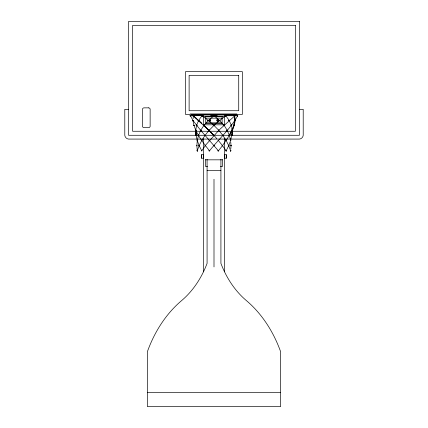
<?xml version="1.0" encoding="UTF-8"?>
<svg xmlns="http://www.w3.org/2000/svg" width="428" height="428" viewBox="0 0 428 428"><rect width="100%" height="100%" fill="white"/><g stroke="black" fill="none" stroke-linecap="round" stroke-linejoin="round"><path stroke-width="0.64" d="M203.498 158.146L201.625 158.285L201.599 156.584M201.599 156.257L201.625 154.561L203.498 154.642M203.498 154.529L203.498 157.638M213.754 135.585L213.84 134.911M213.406 125.286L213.823 124.912L213.823 125.693M214.08 125.575L214.08 125.827M226.273 156.584L226.246 158.285L224.374 158.146M226.273 156.257L226.246 154.561L224.374 154.529L224.374 157.638M229.189 135.478L229.649 135.232L232.163 130.166M213.898 115.86C214.166 115.934 213.995 115.464 210.581 115.335M222.089 146.183L218.424 150.811L200.684 130.358L203.921 125.377L208.329 120.509L214.064 115.704L214.102 116.186M226.888 130.492C227.803 129.524 226.225 131.054 227.482 130.144M232.206 130.636C232.409 129.047 231.698 131.819 232.169 129.866M213.829 125.655L214.241 125.286M222.678 135.478L223.116 135.28L222.416 135.344M201.599 158.216L201.599 154.733M213.706 135.098L213.93 135.585M229.676 135.526C228.664 135.114 230.05 135.762 229.06 135.318A0.546 0.471 -90 0 1 229.194 135.018L229.52 134.97L229.595 135.558M190.262 115.539C189.946 115.667 190.781 116.464 190.08 115.592M195.708 130.166C195.922 130.754 195.74 129.679 195.885 130.802C195.462 129.738 196.281 130.893 195.789 130.166M205.231 135.253C204.338 135.879 205.162 134.82 205.21 135.558M204.948 135.58C205.156 135.023 204.284 135.917 205.071 135.248M232.388 130.23L231.783 130.492L232.019 129.903M229.392 135.066L229.686 135.376L229.226 135.302M227.493 130.519L227.557 130.262M234.207 116.074C235.411 115.811 233.843 115.159 234.25 116.165M232.153 130.711C233.1 129.952 231.398 130.198 232.056 130.54C233.137 130.733 236.331 117.518 234.603 120.771M234.774 115.635L235.186 120.653L235.191 120.07M231.323 125.452C230.467 126.105 231.864 124.414 231.297 125.827M213.481 115.592L213.797 115.961M204.054 125.056L203.883 125.693L203.856 124.971M234.271 125.131L233.998 125.672L233.742 125.318A0.647 0.647 0 0 1 233.891 125.04M232.035 129.732L233.742 125.318L234.319 125.233M204.985 135.355C204.391 134.777 205.007 135.59 205.13 135.548M193.146 120.675C192.798 119.787 192.407 121.028 193.242 120.53C193.499 120.081 193.194 121.761 192.659 120.557C192.547 119.744 193.584 120.568 193.178 120.974M201.379 140.373C201.797 141.224 201.941 139.876 201.39 140.678M206.531 128.084L193.06 115.811L193.285 116.186L193.552 115.715L193.049 115.961L193.579 115.581L193.076 115.993L193.344 115.539L193.231 115.961L193.579 116.015L193.033 115.737L193.258 115.56M231.751 130.299L231.971 130.647L232.211 130.24M209.046 130.631L209.019 129.957M231.912 133.22L230.922 139.25M232.067 130.561L229.681 134.879M198.442 120.22C198.314 121.258 198.544 120.482 198.517 120.295M196.286 125.564L196.393 125.035L196.72 125.811L196.19 125.345L196.666 125.056M193.879 125.581C193.472 124.478 194.483 126.463 193.836 125.174M198.394 135.114C198.464 136.206 198.185 134.59 198.838 135.574M231.024 145.83L231.366 145.67L230.708 145.67L231.024 145.83L230.783 142.454M197.222 141.17L196.869 145.67L197.222 150.164M230.783 148.944L231.034 145.67M193.023 120.322L192.744 120.701L193.049 120.322M192.793 120.594C193.74 120.268 192.488 121.06 192.814 120.241M234.298 124.997L233.779 125.843L233.934 125.308M192.98 120.45L192.975 120.509C194.628 132.209 202.465 141.759 209.485 150.811C218.81 139.121 230.285 128.903 237.679 115.774L237.46 116.074L237.824 115.592M193.151 118.593L193.403 115.769L201.663 123.312M234.774 120.675C235.277 120.45 234.523 120.268 234.64 120.931M227.541 130.315L226.765 130.289L227.049 130.262M234.137 125.185L234.175 125.538L234.33 125.163M218.542 130.492L234.801 115.844M229.044 120.461C229.092 121.359 229.975 119.803 228.809 120.434M234.614 120.578L235.288 120.354L234.614 120.707M228.937 120.359L229.205 120.787L228.991 120.445M193.713 115.624L193.772 116.223M225.668 115.913C224.267 115.405 226.508 116.218 225.807 115.555C225.47 116.625 225.567 115.362 225.583 115.801M202.214 116.111C203.086 116.427 201.337 114.934 201.765 115.87C202.209 115.528 202.872 115.951 202.198 115.865M229.622 135.237L229.633 135.489M234.571 118.107C234.153 120.648 235.277 120.359 234.753 120.776M198.442 120.428C197.458 120.985 199.673 119.968 198.774 120.701M220.099 120.584L219.628 120.455L219.703 120.878M204.311 125.586L203.947 125.174M196.27 125.452C197.442 125.672 195.976 124.992 196.227 125.436M196.709 125.308L196.971 125.672L196.661 125.779M196.056 130.492L195.789 130.176M196.693 125.19L196.789 125.511M234.014 125.297C233.383 126.907 234.421 120.712 234.726 120.707M231.088 125.292L231.297 125.618L230.976 125.26M198.704 120.776C198.528 120.503 199.416 120.204 198.694 120.878M201.93 123.548L198.72 120.53L198.073 120.6L198.667 120.728L198.769 120.322M203.509 125.586L203.835 125.19M205.643 145.825L205.419 145.509L201.743 150.811C200.673 150.747 202.931 151.105 201.417 150.645M196.04 130.224L195.5 130.144L195.896 130.77M196.912 125.308L196.698 125.564M223.662 125.548L223.791 125.04A0.647 0.321 -90 0 0 223.732 125.217M200.914 130.54L200.925 130.166M203.658 125.035C203.075 126.025 204.878 124.896 203.921 125.548M204.022 125.548L203.332 125.431M222.678 135.574L222.678 135.018M209.051 140.389L209.469 140.694L209.736 140.373M228.996 120.525L229.355 120.552L229.178 120.091M234.688 120.407L235.17 120.354M234.052 125.19L232.137 130.203M234.073 125.056L234.929 120.509L234.64 117.283M200.764 130.465C200.807 131.294 199.774 130.123 200.491 130.01M200.245 130.262L200.85 130.492L200.251 130.331M204.092 125.217L203.83 125.564M231.559 125.452L231.366 125.174L231.329 125.548M225.931 150.875C227.097 150.661 225.679 150.929 226.294 150.972M198.448 135.473C197.255 134.831 198.694 136.056 198.581 135.066M197.495 140.684L197.222 140.363L197.067 140.678M234.341 115.624C234.367 116.068 233.196 115.544 236.796 115.774M219.912 120.701C219.216 120.247 219.532 121.038 219.409 120.15M230.842 140.625L230.312 140.512L230.917 140.625M196.136 130.433C195.12 130.182 196.249 130.754 195.724 130.176M231.628 135.574C231.88 135.457 231.687 134.986 231.864 135.58M196.275 135.574C195.751 134.783 196.27 135.537 196.126 135.59M198.635 135.302L198.111 135.312M219.505 120.723C219.211 120.348 219.382 120.937 219.714 120.284M218.628 130.631L218.697 129.871M237.647 115.758L237.754 116.031L237.642 115.539M222.721 145.525L222.325 145.83M208.939 130.733L208.864 130.037M222.432 135.302L222.881 135.526M213.492 135.59L214.139 135.259L213.84 135.499M231.746 130.315L232.222 130.363M230.885 150.677C229.852 151.341 231.19 150.255 230.601 150.966M230.451 150.94L230.494 150.661L230.633 150.972M198.656 135.387L198.367 135.585L198.571 135.302M224.074 125.779L223.732 125.586M234.715 115.635L234.159 115.844L234.33 116.256M197.271 150.811C199.641 143.209 203.889 136.334 209.094 130.358L209.249 130.091M233.725 125.516L234.057 125.436M226.123 140.373C227.011 140.4 225.369 141.005 226.161 140.496L222.87 135.414M230.323 150.838L230.965 150.811M200.759 130.39L201.112 130.422M198.731 135.478L198.389 135.371M200.534 130.706L198.512 135.414L197.271 140.528L199.159 145.67L201.716 150.752M200.502 130.39L200.518 130.262M200.967 130.267L200.973 130.786M231.131 125.548L231.468 125.361L231.329 124.901M218.901 130.299L218.301 130.256L218.708 130.556M213.877 135.253L213.353 135.435M209.078 140.694L209.42 140.363L209.811 140.694M229.67 120.589L229.199 120.455L231.04 124.692M225.77 150.838L226.144 150.822L228.745 145.67L230.633 140.528L229.552 136.056M193.691 116.004C193.697 115.496 193.001 115.811 193.643 115.747L202.23 115.539M229.793 134.119L231.751 130.422M190.374 115.956L190.385 115.587L190.091 116.02M229.06 135.285L229.183 135.574M229.531 135.227L229.649 135.435M231.377 125.538L231.559 125.211M214.342 125.586L214.487 125.436M214.171 115.967L214.225 115.539M237.711 116.009L237.428 115.721M193.51 115.86L193.156 115.918M209.426 150.865L209.827 150.683L209.533 150.779M204.878 135.478L204.589 135.312M203.471 125.211L204.151 125.286M203.616 125.452L203.781 125.848L203.878 125.575M198.132 120.589L198.394 120.643M201.925 115.704L202.642 115.774L202.289 115.624M202.155 115.721L208.329 120.509C207.767 120.867 209.832 120.263 208.072 120.584M208.479 120.295L208.131 120.723M190.321 115.758L190.016 115.721M222.86 145.156L229.397 135.414L227.503 131.005M196.227 125.388L196.645 125.57M225.577 115.774L225.668 115.993M208.645 130.54L209.003 130.166M197.099 140.421L197.238 140.689M209.131 130.422C208.383 129.839 209.752 130.759 208.687 130.166M195.971 135.253L195.58 130.262M208.966 130.556L213.952 125.377L219.628 120.455M208.415 120.386L208.206 120.787L208.211 120.091M209.356 130.192L209.115 130.192M227.113 130.262L227.391 130.182M195.987 133.054C195.254 126.709 197.913 120.455 202.091 115.774L202.594 115.769L202.187 115.624M222.651 135.312L223.116 135.312L222.844 135.237M222.614 135.098L218.81 130.358L205.007 145.809L205.451 145.552M228.82 145.83C228.82 145.52 228.729 145.574 228.675 145.83M223.962 125.458L224.192 125.185L223.587 125.276M230.783 150.934L230.804 150.656M207.885 120.386L208.238 120.578M202.177 115.731L202.53 115.763L202.021 115.763M213.706 135.446C214.241 134.895 213.219 135.467 214.054 135.435M208.607 130.353L208.907 130.091M213.7 135.36L209.062 130.219M209.458 130.545L209.276 130.262M234.116 115.726L225.561 115.71M218.424 150.875L217.959 150.661L218.515 150.795M223.523 125.292L223.93 125.538M234.469 115.742L234.919 115.667M213.765 145.627L214.225 145.809M224.069 125.409L224.422 125.42M229.264 120.428L229.547 120.386M213.872 145.525L213.626 145.75M213.556 145.525L213.893 145.825L214.225 145.525M213.877 125.564L213.631 125.243M219.339 120.428L218.965 120.445L219.307 120.498M219.687 120.519L219.313 120.562M207.842 120.434L208.131 120.354M204.135 125.848L204.188 125.356M190.439 115.742L192.975 120.509L200.609 130.262M218.226 140.694L218.724 140.373L218.489 140.625M219.446 120.664L225.872 115.624M228.975 145.75L228.45 145.67L228.707 145.809M197.078 150.704L197.42 150.972L197.543 150.683M208.618 120.519L208.468 120.878M193.242 120.712L193.263 120.407M197.046 145.809L196.859 145.504L196.714 145.809M205.413 145.825C204.584 145.071 205.638 146.264 205.633 145.509M193.231 115.967L193.729 115.715M197.078 150.677L197.244 150.966L197.212 150.645M201.93 115.774L201.513 115.763L201.813 115.721M197.078 140.389L197.142 140.373M198.886 145.509C199.309 146.371 199.598 144.942 198.849 145.809M199.207 145.782L199.143 145.504M228.654 145.552L228.83 145.809M224.213 125.211L223.93 125.233M226.038 115.539L225.765 115.624L226.219 115.737M213.224 115.774L213.583 115.71M202.102 116.004L202.123 115.844M214.193 125.27L213.743 125.233M226.011 150.875L226.466 150.742L226.139 150.656M232.056 135.312L231.939 135.253M229.338 120.578L225.818 115.774L226.134 115.758L225.7 115.774M226.203 140.662L226.38 140.363L226.182 140.678M226.321 140.689L226.187 140.373M222.143 145.825L222.496 145.525L222.651 145.83M228.889 145.825L228.878 145.552M191.049 115.774L193.547 115.71M204.038 125.431L208.473 129.871M226.3 150.966L226.225 150.661M223.983 125.377L219.575 120.509L214.075 115.688M193.948 125.586L194.109 125.26M218.366 140.694C217.906 139.908 217.906 141.17 218.366 140.363M201.77 140.694L202.059 140.4L201.807 140.657M203.354 125.447L203.653 125.297M197.115 150.645L197.34 150.966L197.378 150.661M231.371 125.42L231.644 125.409M231.949 135.414L231.516 135.516M194.007 125.447L193.868 125.436M213.84 115.699L214.214 115.667M197.238 150.972L197.501 150.715M217.264 115.335L214.396 115.533M225.615 115.704L226.08 115.913M197.131 139.903L196.12 135.414L195.805 135.355L196.275 135.467M128.587 109.322L124.789 109.322L124.789 135.285A4.269 4.269 0 0 0 128.587 139.079L196.65 139.079M299.413 109.322L303.211 109.322L303.211 135.285A4.269 4.269 0 0 1 299.413 139.079L197.987 139.079M190.15 113.944L236.882 113.944M190.123 114.383L185.452 114.383L185.452 71.679L242.392 71.679L242.392 114.383L237.717 114.383M191.049 114.822L237.604 114.822M190.963 114.891L236.882 114.891M203.482 116.389L224.363 116.389L224.363 115.335M205.734 116.528L222.111 116.528M205.734 118.139L222.111 118.139M206.387 122.825L221.453 122.825M205.734 123.628L222.111 123.628M204.135 124.821L223.71 124.821M205.606 159.831L222.394 159.831M207.543 166.562L205.606 166.562L205.606 159.382M220.457 166.562L222.394 166.562L222.394 159.382M207.082 170.398L220.918 170.398M147.376 392.364L280.624 392.364M197.158 150.966L197.511 150.795M209.078 150.677L209.453 150.972M199.266 145.825L199.534 145.713L199.207 145.509M222.378 145.825L222.052 145.584M196.12 135.243L196.404 135.355M224.224 125.452L227.252 130.428M193.301 115.993L193.574 115.747M209.554 119.573L210.48 119.792L210.753 120.701L210.1 121.392L209.18 121.172L208.901 120.263M209.613 119.776L210.335 119.942L210.544 120.653L210.041 121.188L209.319 121.022L209.11 120.311M208.388 120.423L208.056 120.412M218.478 150.742C219.243 151.325 217.526 150.453 218.564 150.742M196.832 125.217L196.864 125.308M203.616 125.099L213.658 135.109M206.874 128.405L213.904 135.478M196.099 118.107L196.784 118.749M218.51 130.053L213.952 125.377L208.324 120.578M213.952 135.414L216.819 138.693M193.14 120.279L193.237 120.407M218.424 140.528L222.089 145.156M222.86 146.183L225.797 150.292M198.635 120.225L198.218 120.482M225.743 140.47L226.161 140.496L228.745 145.67L230.633 150.811M231.195 125.067L231.537 126.763M231.66 127.608L231.928 129.374M196.195 131.787L196.436 135.43L196.238 131.177M195.484 130.262L195.821 135.446M196.104 135.146L196.12 135.414M226.273 154.733L226.273 158.216M224.368 138.843L224.416 271.801M203.487 138.843L203.541 271.801M224.363 117.042L224.363 124.821M222.111 116.325L222.111 122.986M220.918 159.269L220.918 263.407C226.289 277.569 234.753 290.751 246.373 300.584C262.262 314.024 273.636 332.214 280.624 351.693L280.624 406.6L147.376 406.6L147.376 351.693C154.364 332.214 165.738 314.024 181.627 300.584C193.247 290.751 201.711 277.569 207.082 263.407L207.082 159.269M214 179.268L214 266.911M205.734 116.325L205.734 122.986M203.482 115.335L203.482 124.821M232.361 130.262L232.088 135.446L232.388 130.262M209.057 150.902L209.485 150.661L209.078 150.865M217.028 119.829L216.809 120.755L217.499 121.408L218.408 121.135L218.628 120.209L217.938 119.556L217.028 119.829M217.189 119.979L217.017 120.691L217.547 121.194L218.248 120.985L218.419 120.273L217.889 119.77L217.189 119.979M218.023 150.94L218.371 150.656L218.023 150.94M299.413 21.4L128.587 21.4L128.587 135.285L299.413 135.285L299.413 21.4M295.395 25.418L132.605 25.418L132.605 131.262L295.395 131.262L295.395 25.418M238.728 75.344L189.117 75.344L189.117 110.718L238.728 110.718L238.728 75.344M148.537 107.856L144.076 107.856A1.669 1.669 0 0 0 142.476 109.054L142.476 126.426A1.867 1.867 0 0 0 143.171 127.405A2.605 2.605 0 0 0 144.327 127.672L148.291 127.672A2.605 2.605 0 0 0 149.447 127.405A1.867 1.867 0 0 0 150.142 126.426L150.142 109.054A1.669 1.669 0 0 0 148.537 107.856"/></g></svg>
